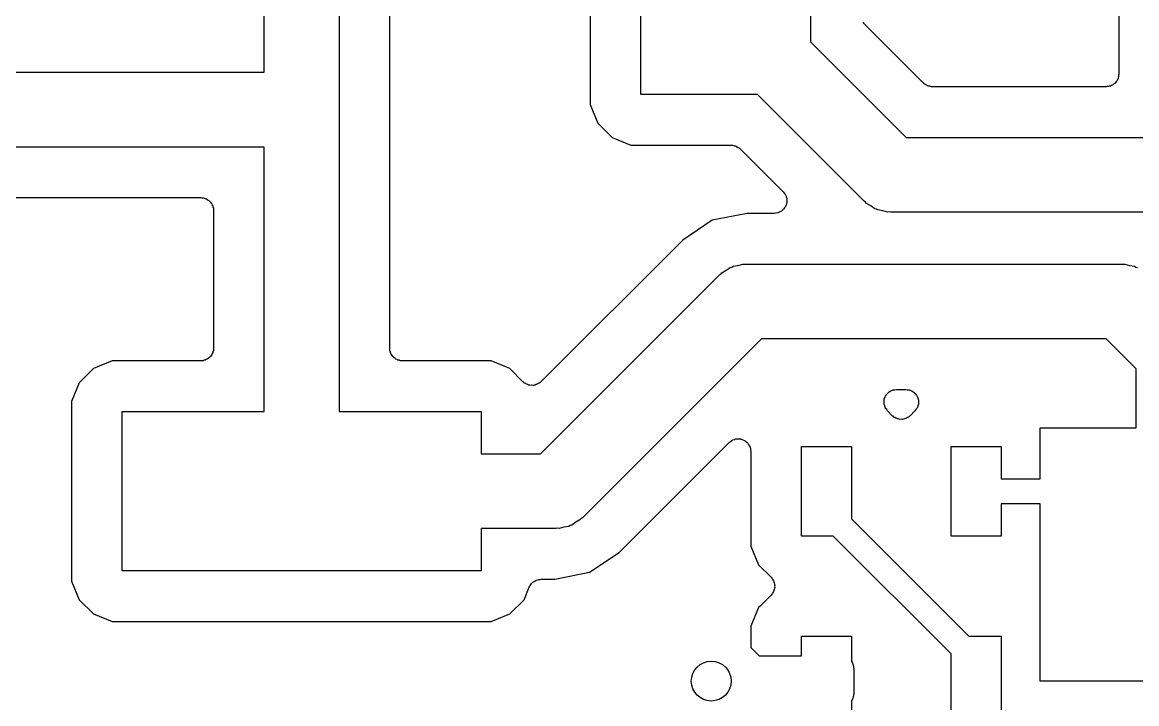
# Model space of a CAD drawing. Extents: x 99.6 to 135.3, y -116.3 to -28.5.
# Drawn here: x 116.28 to 127.46, y -101.19 to -94.35 of the extents above; entities that cross this region are included whole.
import ezdxf

# ---------------------------------------------------------------- set-up
doc = ezdxf.new("R2010")
doc.units = 0
doc.header["$MEASUREMENT"] = 0
doc.layers.add('BLACK', color=7, linetype='CONTINUOUS')

msp = doc.modelspace()

# ---------------------------------------------------------------- linework, layer by layer
at = {"layer": 'Black'}
for p, q in [((118.708, -94.856), (118.708, -92.2401)), ((119.458, -92.2401), (119.458, -98.2599)), ((121.976, -92.779), (121.976, -95.181)), ((127.276, -92.779), (127.276, -94.875)), ((119.966, -97.6249), (119.966, -92.8751)), ((122.484, -95.08), (122.484, -92.88)), ((124.184, -92.88), (124.184, -94.5497)), ((124.722, -94.3683), (124.713, -94.3539)), ((124.726, -94.3719), (124.722, -94.3683)), ((124.729, -94.3764), (124.726, -94.3719)), ((125.318, -94.9648), (124.729, -94.3764)), ((124.184, -94.5497), (125.144, -95.51)), ((111.144, -94.856), (118.708, -94.856)), ((125.322, -94.968), (125.318, -94.9648)), ((125.326, -94.9723), (125.322, -94.968)), ((127.238, -94.9638), (127.231, -94.9723)), ((127.246, -94.9566), (127.238, -94.9638)), ((127.252, -94.947), (127.246, -94.9566)), ((127.259, -94.9385), (127.252, -94.947)), ((127.263, -94.9281), (127.259, -94.9385)), ((127.268, -94.9184), (127.263, -94.9281)), ((127.27, -94.9075), (127.268, -94.9184)), ((127.274, -94.8971), (127.27, -94.9075)), ((127.276, -94.875), (127.274, -94.8859)), ((127.274, -94.8859), (127.274, -94.8971)), ((123.654, -95.08), (122.484, -95.08)), ((124.724, -96.1502), (123.654, -95.08)), ((125.34, -94.9806), (125.326, -94.9723)), ((125.354, -94.9901), (125.34, -94.9806)), ((125.359, -94.9915), (125.354, -94.9901)), ((125.364, -94.9943), (125.359, -94.9915)), ((125.38, -94.9972), (125.364, -94.9943)), ((125.396, -95.0015), (125.38, -94.9972)), ((125.402, -95.001), (125.396, -95.0015)), ((125.407, -95.002), (125.402, -95.001)), ((127.149, -95.002), (125.407, -95.002)), ((127.16, -95.0001), (127.149, -95.002)), ((127.171, -95.0001), (127.16, -95.0001)), ((127.181, -94.9963), (127.171, -95.0001)), ((127.192, -94.9943), (127.181, -94.9963)), ((127.202, -94.9888), (127.192, -94.9943)), ((127.212, -94.985), (127.202, -94.9888)), ((127.221, -94.9778), (127.212, -94.985)), ((127.231, -94.9723), (127.221, -94.9778)), ((121.976, -95.181), (122.053, -95.3678)), ((122.053, -95.3678), (122.196, -95.5107)), ((122.196, -95.5107), (122.383, -95.588)), ((125.144, -95.51), (127.75, -95.51)), ((118.708, -95.606), (111.299, -95.606)), ((118.708, -98.2599), (118.708, -95.606)), ((122.383, -95.588), (123.391, -95.588)), ((123.391, -95.588), (123.396, -95.589)), ((123.396, -95.589), (123.402, -95.5885)), ((123.402, -95.5885), (123.418, -95.5928)), ((123.418, -95.5928), (123.434, -95.5957)), ((123.434, -95.5957), (123.439, -95.5985)), ((123.439, -95.5985), (123.444, -95.5999)), ((123.444, -95.5999), (123.458, -95.6094)), ((123.458, -95.6094), (123.472, -95.6177)), ((123.472, -95.6177), (123.476, -95.622)), ((123.476, -95.622), (123.48, -95.6252)), ((123.48, -95.6252), (123.91, -96.0552)), ((123.91, -96.0552), (123.92, -96.0688)), ((123.92, -96.0688), (123.931, -96.0815)), ((123.931, -96.0815), (123.933, -96.0867)), ((123.933, -96.0867), (123.936, -96.0913)), ((111.562, -96.114), (118.073, -96.114)), ((118.073, -96.114), (118.084, -96.116)), ((118.084, -96.116), (118.095, -96.116)), ((118.095, -96.116), (118.105, -96.1198)), ((118.105, -96.1198), (118.116, -96.1217)), ((118.116, -96.1217), (118.126, -96.1273)), ((118.126, -96.1273), (118.136, -96.1311)), ((118.136, -96.1311), (118.145, -96.1382)), ((118.145, -96.1382), (118.154, -96.1438)), ((118.154, -96.1438), (118.162, -96.1523)), ((118.162, -96.1523), (118.17, -96.1594)), ((118.17, -96.1594), (118.176, -96.169)), ((118.176, -96.169), (118.183, -96.1775)), ((118.183, -96.1775), (118.187, -96.188)), ((118.187, -96.188), (118.192, -96.1976)), ((118.192, -96.1976), (118.194, -96.2086)), ((123.936, -96.1929), (123.931, -96.2085)), ((123.936, -96.0913), (123.94, -96.1074)), ((123.943, -96.1779), (123.936, -96.1929)), ((123.94, -96.1074), (123.946, -96.1229)), ((123.944, -96.1723), (123.943, -96.1779)), ((123.946, -96.1671), (123.944, -96.1723)), ((123.946, -96.1229), (123.946, -96.1285)), ((123.946, -96.1285), (123.947, -96.1339)), ((123.947, -96.1339), (123.946, -96.1505)), ((123.946, -96.1505), (123.946, -96.1671)), ((124.737, -96.1596), (124.724, -96.1502)), ((124.748, -96.1723), (124.737, -96.1596)), ((124.79, -96.1968), (124.748, -96.1723)), ((124.831, -96.2249), (124.79, -96.1968)), ((118.194, -96.2086), (118.198, -96.219)), ((118.198, -96.219), (118.198, -96.2301)), ((118.198, -96.2301), (118.2, -96.241)), ((118.2, -96.241), (118.2, -97.6249)), ((123.55, -96.272), (123.2, -96.3415)), ((123.821, -96.272), (123.55, -96.272)), ((123.837, -96.2691), (123.821, -96.272)), ((123.854, -96.2677), (123.837, -96.2691)), ((123.859, -96.2653), (123.854, -96.2677)), ((123.864, -96.2643), (123.859, -96.2653)), ((123.878, -96.256), (123.864, -96.2643)), ((123.893, -96.249), (123.878, -96.256)), ((123.897, -96.2451), (123.893, -96.249)), ((123.902, -96.2423), (123.897, -96.2451)), ((123.913, -96.2296), (123.902, -96.2423)), ((123.925, -96.2178), (123.913, -96.2296)), ((123.927, -96.2128), (123.925, -96.2178)), ((123.931, -96.2085), (123.927, -96.2128)), ((124.846, -96.2291), (124.831, -96.2249)), ((124.861, -96.2374), (124.846, -96.2291)), ((124.909, -96.2459), (124.861, -96.2374)), ((124.956, -96.2586), (124.909, -96.2459)), ((124.973, -96.2571), (124.956, -96.2586)), ((124.989, -96.26), (124.973, -96.2571)), ((127.595, -96.26), (124.989, -96.26)), ((123.2, -96.3415), (122.904, -96.5395)), ((122.904, -96.5395), (121.482, -97.9616)), ((123.286, -96.8804), (123.296, -96.8677)), ((123.296, -96.8677), (123.339, -96.8432)), ((123.339, -96.8432), (123.379, -96.8151)), ((123.379, -96.8151), (123.395, -96.8109)), ((123.395, -96.8109), (123.409, -96.8026)), ((123.409, -96.8026), (123.457, -96.7941)), ((123.457, -96.7941), (123.505, -96.7814)), ((123.505, -96.7814), (123.521, -96.7829)), ((123.521, -96.7829), (123.537, -96.78)), ((123.537, -96.78), (127.304, -96.78)), ((127.304, -96.78), (127.32, -96.7829)), ((127.32, -96.7829), (127.337, -96.7814)), ((127.337, -96.7814), (127.384, -96.7941)), ((127.384, -96.7941), (127.432, -96.8026)), ((127.432, -96.8026), (127.447, -96.8109)), ((127.447, -96.8109), (127.462, -96.8151)), ((121.477, -98.685), (123.272, -96.8898)), ((123.272, -96.8898), (123.286, -96.8804)), ((123.693, -97.53), (121.898, -99.3252)), ((127.149, -97.53), (123.693, -97.53)), ((127.449, -97.8303), (127.149, -97.53)), ((118.198, -97.647), (118.194, -97.6574)), ((118.2, -97.6249), (118.198, -97.6358)), ((118.198, -97.6358), (118.198, -97.647)), ((119.968, -97.6358), (119.966, -97.6249)), ((119.968, -97.647), (119.968, -97.6358)), ((119.972, -97.6574), (119.968, -97.647)), ((117.182, -97.7519), (116.995, -97.8292)), ((118.073, -97.7519), (117.182, -97.7519)), ((118.084, -97.75), (118.073, -97.7519)), ((118.095, -97.75), (118.084, -97.75)), ((118.105, -97.7462), (118.095, -97.75)), ((118.116, -97.7442), (118.105, -97.7462)), ((118.126, -97.7387), (118.116, -97.7442)), ((118.136, -97.7349), (118.126, -97.7387)), ((118.145, -97.7277), (118.136, -97.7349)), ((118.154, -97.7222), (118.145, -97.7277)), ((118.162, -97.7137), (118.154, -97.7222)), ((118.17, -97.7065), (118.162, -97.7137)), ((118.176, -97.6969), (118.17, -97.7065)), ((118.183, -97.6884), (118.176, -97.6969)), ((118.187, -97.678), (118.183, -97.6884)), ((118.192, -97.6683), (118.187, -97.678)), ((118.194, -97.6574), (118.192, -97.6683)), ((119.973, -97.6683), (119.972, -97.6574)), ((119.979, -97.678), (119.973, -97.6683)), ((119.983, -97.6884), (119.979, -97.678)), ((119.99, -97.6969), (119.983, -97.6884)), ((119.996, -97.7065), (119.99, -97.6969)), ((120.004, -97.7137), (119.996, -97.7065)), ((120.011, -97.7222), (120.004, -97.7137)), ((120.021, -97.7277), (120.011, -97.7222)), ((120.029, -97.7349), (120.021, -97.7277)), ((120.04, -97.7387), (120.029, -97.7349)), ((120.049, -97.7442), (120.04, -97.7387)), ((120.06, -97.7462), (120.049, -97.7442)), ((120.071, -97.75), (120.06, -97.7462)), ((120.082, -97.75), (120.071, -97.75)), ((120.093, -97.7519), (120.082, -97.75)), ((120.983, -97.7519), (120.093, -97.7519)), ((121.17, -97.8292), (120.983, -97.7519)), ((116.995, -97.8292), (116.853, -97.9721)), ((121.302, -97.9616), (121.17, -97.8292)), ((127.449, -98.425), (127.449, -97.8303)), ((116.853, -97.9721), (116.775, -98.1589)), ((121.312, -97.9679), (121.302, -97.9616)), ((121.319, -97.9758), (121.312, -97.9679)), ((121.33, -97.9805), (121.319, -97.9758)), ((121.339, -97.9869), (121.33, -97.9805)), ((121.349, -97.9897), (121.339, -97.9869)), ((121.446, -97.9869), (121.435, -97.9897)), ((121.455, -97.9805), (121.446, -97.9869)), ((121.465, -97.9758), (121.455, -97.9805)), ((121.473, -97.9679), (121.465, -97.9758)), ((121.482, -97.9616), (121.473, -97.9679)), ((121.359, -97.9944), (121.349, -97.9897)), ((121.37, -97.9954), (121.359, -97.9944)), ((121.381, -97.9983), (121.37, -97.9954)), ((121.392, -97.9973), (121.381, -97.9983)), ((121.403, -97.9983), (121.392, -97.9973)), ((121.414, -97.9954), (121.403, -97.9983)), ((121.425, -97.9944), (121.414, -97.9954)), ((121.435, -97.9897), (121.425, -97.9944)), ((124.938, -98.1015), (124.942, -98.0972)), ((124.942, -98.0972), (124.944, -98.0922)), ((124.944, -98.0922), (124.956, -98.0804)), ((124.956, -98.0804), (124.966, -98.0677)), ((124.966, -98.0677), (124.971, -98.0649)), ((124.971, -98.0649), (124.975, -98.061)), ((124.975, -98.061), (124.99, -98.054)), ((124.99, -98.054), (125.005, -98.0457)), ((125.005, -98.0457), (125.01, -98.0447)), ((125.01, -98.0447), (125.015, -98.0423)), ((125.015, -98.0423), (125.032, -98.0409)), ((125.032, -98.0409), (125.048, -98.038)), ((125.048, -98.038), (125.142, -98.038)), ((125.142, -98.038), (125.158, -98.0409)), ((125.158, -98.0409), (125.175, -98.0423)), ((125.175, -98.0423), (125.18, -98.0447)), ((125.18, -98.0447), (125.185, -98.0457)), ((125.185, -98.0457), (125.2, -98.054)), ((125.2, -98.054), (125.215, -98.061)), ((125.215, -98.061), (125.219, -98.0649)), ((125.219, -98.0649), (125.224, -98.0677)), ((125.224, -98.0677), (125.234, -98.0804)), ((125.234, -98.0804), (125.246, -98.0922)), ((125.246, -98.0922), (125.248, -98.0972)), ((125.248, -98.0972), (125.252, -98.1015)), ((116.775, -98.1589), (116.775, -99.9611)), ((124.922, -98.1761), (124.923, -98.1595)), ((124.923, -98.1815), (124.922, -98.1761)), ((124.923, -98.1429), (124.925, -98.1377)), ((124.923, -98.1595), (124.923, -98.1429)), ((124.923, -98.1871), (124.923, -98.1815)), ((124.929, -98.2026), (124.923, -98.1871)), ((124.925, -98.1321), (124.932, -98.1171)), ((124.925, -98.1377), (124.925, -98.1321)), ((124.933, -98.2187), (124.929, -98.2026)), ((124.932, -98.1171), (124.938, -98.1015)), ((125.252, -98.1015), (125.258, -98.1171)), ((125.261, -98.2026), (125.257, -98.2187)), ((125.258, -98.1171), (125.265, -98.1321)), ((125.267, -98.1871), (125.261, -98.2026)), ((125.265, -98.1321), (125.265, -98.1377)), ((125.265, -98.1377), (125.267, -98.1429)), ((125.267, -98.1429), (125.267, -98.1595)), ((125.267, -98.1595), (125.268, -98.1761)), ((125.268, -98.1761), (125.267, -98.1815)), ((125.267, -98.1815), (125.267, -98.1871)), ((117.283, -99.8601), (117.283, -98.2599)), ((117.283, -98.2599), (118.708, -98.2599)), ((119.458, -98.2599), (120.882, -98.2599)), ((120.882, -98.2599), (120.882, -98.685)), ((124.936, -98.2232), (124.933, -98.2187)), ((124.938, -98.2285), (124.936, -98.2232)), ((124.949, -98.2412), (124.938, -98.2285)), ((124.958, -98.2548), (124.949, -98.2412)), ((125.005, -98.3018), (124.958, -98.2548)), ((125.014, -98.3081), (125.005, -98.3018)), ((125.022, -98.316), (125.014, -98.3081)), ((125.032, -98.3207), (125.022, -98.316)), ((125.041, -98.3271), (125.032, -98.3207)), ((125.158, -98.3207), (125.149, -98.3271)), ((125.168, -98.316), (125.158, -98.3207)), ((125.176, -98.3081), (125.168, -98.316)), ((125.185, -98.3018), (125.176, -98.3081)), ((125.232, -98.2548), (125.185, -98.3018)), ((125.241, -98.2412), (125.232, -98.2548)), ((125.252, -98.2285), (125.241, -98.2412)), ((125.254, -98.2232), (125.252, -98.2285)), ((125.257, -98.2187), (125.254, -98.2232)), ((125.052, -98.3299), (125.041, -98.3271)), ((125.062, -98.3346), (125.052, -98.3299)), ((125.073, -98.3356), (125.062, -98.3346)), ((125.084, -98.3385), (125.073, -98.3356)), ((125.095, -98.3375), (125.084, -98.3385)), ((125.106, -98.3385), (125.095, -98.3375)), ((125.117, -98.3356), (125.106, -98.3385)), ((125.128, -98.3346), (125.117, -98.3356)), ((125.138, -98.33), (125.128, -98.3346)), ((125.149, -98.3271), (125.138, -98.33)), ((126.489, -98.935), (126.489, -98.425)), ((126.489, -98.425), (127.449, -98.425)), ((123.402, -98.5489), (123.406, -98.5457)), ((123.406, -98.5457), (123.422, -98.5414)), ((123.422, -98.5414), (123.438, -98.5357)), ((123.438, -98.5357), (123.444, -98.5357)), ((123.444, -98.5357), (123.449, -98.5342)), ((123.449, -98.5342), (123.465, -98.5357)), ((123.465, -98.5357), (123.482, -98.5357)), ((123.482, -98.5357), (123.487, -98.5376)), ((123.487, -98.5376), (123.493, -98.5381)), ((123.493, -98.5381), (123.508, -98.5451)), ((123.508, -98.5451), (123.523, -98.5508)), ((122.266, -99.6755), (123.37, -98.571)), ((123.37, -98.571), (123.384, -98.5614)), ((123.384, -98.5614), (123.396, -98.5508)), ((123.396, -98.5508), (123.402, -98.5489)), ((123.523, -98.5508), (123.528, -98.5544)), ((123.528, -98.5544), (123.533, -98.5567)), ((123.533, -98.5567), (123.545, -98.5685)), ((123.545, -98.5685), (123.557, -98.5791)), ((123.557, -98.5791), (123.56, -98.584)), ((123.56, -98.584), (123.564, -98.5879)), ((123.564, -98.5879), (123.571, -98.603)), ((123.571, -98.603), (123.579, -98.6173)), ((123.579, -98.6173), (123.58, -98.6228)), ((123.58, -98.6228), (123.583, -98.6279)), ((123.583, -98.6279), (123.584, -98.6444)), ((123.584, -98.6444), (123.587, -98.6608)), ((124.095, -99.51), (124.095, -98.61)), ((124.095, -98.61), (124.595, -98.61)), ((124.595, -98.61), (124.595, -99.3382)), ((125.595, -99.51), (125.595, -98.61)), ((125.595, -98.61), (126.095, -98.61)), ((126.095, -98.61), (126.095, -98.935)), ((120.882, -98.685), (121.477, -98.685)), ((123.587, -98.6608), (123.587, -99.611)), ((126.095, -98.935), (126.489, -98.935)), ((126.489, -99.185), (126.095, -99.185)), ((126.095, -99.185), (126.095, -99.51)), ((126.489, -100.965), (126.489, -99.185)), ((121.898, -99.3252), (121.884, -99.3346)), ((121.632, -99.435), (120.882, -99.435)), ((120.882, -99.435), (120.882, -99.8601)), ((121.649, -99.4321), (121.632, -99.435)), ((121.665, -99.4336), (121.649, -99.4321)), ((121.712, -99.4209), (121.665, -99.4336)), ((121.761, -99.4124), (121.712, -99.4209)), ((121.775, -99.4041), (121.761, -99.4124)), ((121.791, -99.3999), (121.775, -99.4041)), ((121.831, -99.3718), (121.791, -99.3999)), ((121.873, -99.3473), (121.831, -99.3718)), ((121.884, -99.3346), (121.873, -99.3473)), ((124.595, -99.3382), (125.772, -100.515)), ((124.413, -99.51), (124.095, -99.51)), ((125.595, -100.692), (124.413, -99.51)), ((126.095, -99.51), (125.595, -99.51)), ((123.587, -99.611), (123.664, -99.7978)), ((121.969, -99.8735), (122.266, -99.6755)), ((120.882, -99.8601), (117.283, -99.8601)), ((121.62, -99.943), (121.969, -99.8735)), ((123.664, -99.7978), (123.789, -99.9227)), ((116.775, -99.9611), (116.853, -100.148)), ((121.373, -100.006), (121.382, -99.9959)), ((121.382, -99.9959), (121.389, -99.9842)), ((121.389, -99.9842), (121.396, -99.9791)), ((121.396, -99.9791), (121.401, -99.9727)), ((121.401, -99.9727), (121.413, -99.9658)), ((121.413, -99.9658), (121.424, -99.9573)), ((121.424, -99.9573), (121.432, -99.9548)), ((121.432, -99.9548), (121.439, -99.9507)), ((121.439, -99.9507), (121.453, -99.9483)), ((121.453, -99.9483), (121.466, -99.9441)), ((121.466, -99.9441), (121.475, -99.9445)), ((121.475, -99.9445), (121.483, -99.943)), ((121.483, -99.943), (121.62, -99.943)), ((123.789, -99.9227), (123.796, -99.9318)), ((123.796, -99.9318), (123.804, -99.9397)), ((123.804, -99.9397), (123.804, -99.9397)), ((123.804, -99.9397), (123.808, -99.9497)), ((123.808, -99.9497), (123.808, -99.9497)), ((123.808, -99.9497), (123.815, -99.9588)), ((123.815, -99.9588), (123.817, -99.9696)), ((123.817, -99.9696), (123.817, -99.9696)), ((123.817, -99.9696), (123.822, -99.9796)), ((123.822, -99.9796), (123.822, -99.9796)), ((123.822, -99.9796), (123.823, -99.9907)), ((123.823, -99.9907), (123.823, -99.9907)), ((123.823, -99.9907), (123.826, -100.001)), ((121.313, -100.148), (121.365, -100.021)), ((121.365, -100.021), (121.37, -100.014)), ((121.37, -100.014), (121.373, -100.006)), ((123.789, -100.102), (123.682, -100.209)), ((123.796, -100.093), (123.789, -100.102)), ((123.804, -100.085), (123.796, -100.093)), ((123.796, -100.093), (123.796, -100.093)), ((123.808, -100.075), (123.804, -100.085)), ((123.815, -100.066), (123.808, -100.075)), ((123.808, -100.075), (123.808, -100.075)), ((123.817, -100.055), (123.815, -100.066)), ((123.815, -100.066), (123.815, -100.066)), ((123.822, -100.045), (123.817, -100.055)), ((123.817, -100.055), (123.817, -100.055)), ((123.823, -100.034), (123.822, -100.045)), ((123.826, -100.024), (123.823, -100.034)), ((123.823, -100.034), (123.823, -100.034)), ((123.826, -100.001), (123.825, -100.012)), ((123.825, -100.012), (123.826, -100.024)), ((123.826, -100.024), (123.826, -100.024)), ((123.826, -100.024), (123.826, -100.024)), ((116.853, -100.148), (116.995, -100.291)), ((121.17, -100.291), (121.313, -100.148)), ((123.682, -100.209), (123.664, -100.227)), ((116.995, -100.291), (117.182, -100.368)), ((120.983, -100.368), (121.17, -100.291)), ((123.664, -100.227), (123.587, -100.414)), ((117.182, -100.368), (120.983, -100.368)), ((123.587, -100.414), (123.587, -100.627)), ((124.095, -100.711), (124.095, -100.515)), ((124.095, -100.515), (124.595, -100.515)), ((124.595, -100.515), (124.595, -100.766)), ((125.772, -100.515), (126.095, -100.515)), ((126.095, -100.515), (126.095, -101.415)), ((123.587, -100.627), (123.671, -100.711)), ((123.671, -100.711), (124.095, -100.711)), ((124.595, -100.766), (124.602, -100.774)), ((124.602, -100.774), (124.606, -100.785)), ((125.595, -101.415), (125.595, -100.692)), ((124.606, -100.785), (124.611, -100.795)), ((124.611, -100.795), (124.613, -100.806)), ((124.613, -100.806), (124.617, -100.816)), ((124.617, -100.816), (124.617, -100.827)), ((124.617, -100.827), (124.619, -100.838)), ((124.619, -100.838), (124.619, -101.092)), ((129.159, -100.965), (126.489, -100.965)), ((124.617, -101.114), (124.613, -101.124)), ((124.619, -101.092), (124.617, -101.103)), ((124.617, -101.103), (124.617, -101.114)), ((124.602, -101.155), (124.597, -101.161)), ((124.597, -101.161), (124.597, -101.839)), ((124.606, -101.145), (124.602, -101.155)), ((124.611, -101.135), (124.606, -101.145)), ((124.613, -101.124), (124.611, -101.135))]:
    msp.add_line(p, q, dxfattribs=at)
msp.add_circle((123.19, -100.965), 0.2, dxfattribs=at)

doc.saveas('drawing.dxf')
